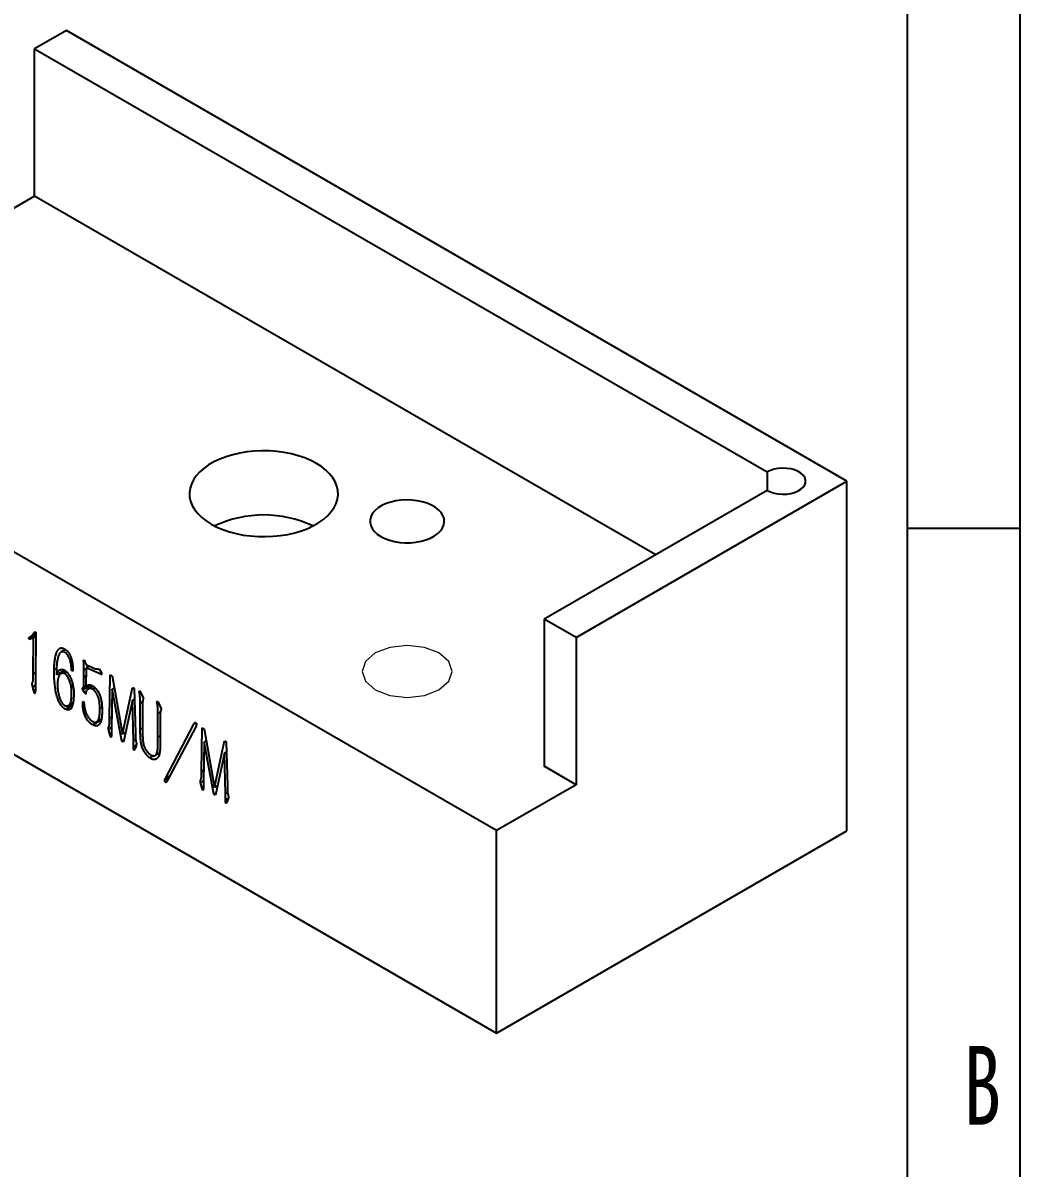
# Model space of a CAD drawing. Header units: millimetres. Extents: x 0 to 210, y 0 to 297.
# Drawn here: x 165.7 to 210, y 220.1 to 270.9 of the extents above; entities that cross this region are included whole.
import ezdxf

# ---------------------------------------------------------------- set-up
doc = ezdxf.new("R2010")
doc.units = ezdxf.units.MM
doc.layers.add('图框', color=7, linetype='Continuous')
doc.styles.add('SLDTEXTSTYLE5', font='TXT', dxfattribs={"width": 0.7})

msp = doc.modelspace()

# ---------------------------------------------------------------- linework, layer by layer
at = {"color": 7, "linetype": 'Continuous', "lineweight": 25}
for p, q in [((167.6638992, 270.6042501), (166.2496856, 269.787842)), ((202.3121315, 250.6022514), (167.6638992, 270.6042501)), ((166.2496856, 269.787842), (198.7765975, 251.0104554)), ((166.2496856, 263.2555155), (166.2496856, 269.787842)), ((166.2496856, 263.2555155), (152.10755, 255.0914344)), ((193.8259306, 247.3360881), (166.2496856, 263.2555155)), ((186.7557823, 235.0894356), (152.10755, 255.0914344)), ((198.7765975, 251.0104554), (198.7765975, 250.1940473)), ((198.7765975, 250.1940473), (188.8771026, 244.4791905)), ((190.2913162, 243.6627824), (202.3121315, 250.6022514)), ((202.3121315, 235.0879759), (202.3121315, 250.6022514)), ((152.10755, 246.1094855), (186.7557823, 226.1074867)), ((190.2913162, 243.6627824), (188.8771026, 244.4791905)), ((188.8771026, 244.4791905), (188.8771026, 237.946864)), ((166.3020074, 243.826024), (165.9994248, 243.6513468)), ((166.0136633, 243.5730956), (165.9994248, 243.6513468)), ((166.3018609, 243.7394685), (166.0136633, 243.5730956)), ((166.1987647, 243.6513655), (166.0136633, 243.5730956)), ((166.1956006, 242.0418594), (166.1987647, 243.6513655)), ((166.3018125, 243.7108537), (166.1987647, 243.6513655)), ((166.2203862, 243.8526319), (166.2631019, 243.9187091)), ((166.2989748, 243.8980001), (166.2203862, 243.8526319)), ((166.2631019, 243.9187091), (166.3021261, 243.8961809)), ((166.3021261, 243.8961809), (166.2984347, 241.715157)), ((190.2913162, 243.6627824), (190.2913162, 237.1304559)), ((167.6200646, 243.1270258), (167.4345571, 243.0199346)), ((168.4257819, 242.6616949), (168.461642, 242.6574355)), ((168.4400205, 242.5262006), (168.4257819, 242.6616949)), ((168.4938016, 242.5572478), (168.4400205, 242.5262006)), ((168.5217604, 242.4997181), (168.5433819, 242.4543519)), ((167.5753854, 242.2046478), (167.2218321, 242.0005458)), ((167.2249962, 242.1588781), (167.2218321, 242.0005458)), ((167.6224846, 242.1718201), (167.4158261, 242.0525187)), ((167.4782363, 242.0885474), (167.4736862, 242.1459381)), ((167.6850192, 242.1200253), (167.5777962, 242.0581268)), ((167.951163, 242.2201383), (167.9015917, 242.1915214)), ((167.951163, 242.1629045), (167.9015917, 242.1915214)), ((167.951163, 242.2944419), (167.951163, 242.1629045)), ((168.4400205, 241.8971353), (168.443712, 242.2116683)), ((168.535999, 242.3106345), (168.5254519, 241.4818263)), ((168.6771796, 242.3921363), (168.535999, 242.3106345)), ((169.198356, 242.0348335), (168.535999, 242.3106345)), ((168.5860976, 242.4376093), (168.6609819, 242.3986422)), ((168.6609819, 242.3986422), (168.7996761, 242.3429346)), ((168.7996761, 242.3429346), (168.9172761, 242.2914877)), ((168.9847775, 242.273225), (169.0380403, 242.2674447)), ((169.080756, 242.2628815), (169.1129246, 242.2692787)), ((169.1129246, 242.2692787), (169.216286, 242.0902514)), ((169.2270115, 242.051376), (169.198356, 242.0348335)), ((169.583852, 240.0779469), (169.6086376, 242.0117312)), ((169.6086376, 242.0117312), (169.694069, 241.9624127)), ((166.2953375, 241.5531861), (166.1702876, 241.4809963)), ((166.2098391, 241.3101841), (166.1702876, 241.4809963)), ((167.9551361, 241.5361189), (167.8768061, 241.4908999)), ((168.5256702, 241.4989787), (168.3936133, 241.4227439)), ((168.7545497, 241.5440268), (168.4009963, 241.3399248)), ((168.4331649, 241.4614171), (168.4400205, 241.8971353)), ((168.5258732, 241.5149365), (168.4331649, 241.4614171)), ((168.6434023, 241.5499176), (168.5254519, 241.4818263)), ((168.8525656, 241.5023836), (168.6259194, 241.3715435)), ((168.8017368, 241.4730407), (168.7545497, 241.5440268)), ((169.694069, 241.9624127), (170.1602502, 239.3670294)), ((166.2888879, 241.355818), (166.2098391, 241.3101841)), ((166.2272418, 241.2465485), (166.2098391, 241.3101841)), ((166.2838026, 241.2792003), (166.2272418, 241.2465485)), ((166.2719553, 241.1980715), (166.2525548, 241.1868719)), ((168.3936133, 241.4227439), (168.4331649, 241.4614171)), ((168.4758806, 241.2272725), (168.4009963, 241.3399248)), ((168.5360039, 241.2619809), (168.4758806, 241.2272725)), ((168.535999, 241.2619893), (168.5291434, 241.2129667)), ((168.561312, 241.3052285), (168.535999, 241.2619893)), ((168.9576547, 241.4196001), (168.8492474, 241.357018)), ((169.701452, 241.374758), (169.6729748, 239.6154431)), ((169.7904, 241.4261066), (169.701452, 241.374758)), ((170.1317731, 239.0668048), (169.701452, 241.374758)), ((170.1602502, 239.3670294), (170.5984816, 241.4403064)), ((170.5984816, 241.4403064), (170.6802216, 241.3931189)), ((170.6802216, 241.3931189), (170.7297929, 239.4365053)), ((170.8980189, 241.2673872), (170.926496, 241.2923576)), ((170.9296487, 241.2856467), (170.8980189, 241.2673872)), ((170.9122574, 241.1933988), (170.8980189, 241.2673872)), ((170.926496, 241.2923576), (171.0831202, 240.9589617)), ((167.9233319, 240.6420155), (167.6347505, 240.475421)), ((167.7578688, 240.6429245), (167.9546788, 240.7565405)), ((167.9431843, 240.707674), (167.9080274, 240.7296092)), ((168.3973048, 240.7135995), (168.4009963, 240.8265636)), ((168.4469644, 240.7422674), (168.3973048, 240.7135995)), ((168.4009963, 240.8265636), (168.4400205, 240.8040354)), ((169.2442193, 240.5693271), (169.1556403, 240.5181915)), ((170.5984816, 240.8812726), (170.1998018, 239.0232699)), ((170.6918241, 240.9351581), (170.5984816, 240.8812726)), ((170.6411973, 239.0765961), (170.5984816, 240.8812726)), ((170.9444261, 239.5884633), (170.9444261, 240.7558574)), ((171.044096, 240.6447298), (171.044096, 239.5223995)), ((171.6848315, 240.8052534), (171.7170001, 240.8274838)), ((171.7183411, 240.824598), (171.6848315, 240.8052534)), ((171.6990701, 240.7312649), (171.6848315, 240.8052534)), ((171.7170001, 240.8274838), (171.8736243, 240.490434)), ((169.1922537, 239.9924141), (168.8387003, 239.7883121)), ((169.0027323, 239.9207907), (169.2126364, 240.0419658)), ((169.1922537, 239.9924141), (169.1606032, 240.0119277)), ((169.6813724, 240.1342443), (169.583852, 240.0779469)), ((171.7312387, 239.2365529), (171.7312387, 240.2931146)), ((171.8309086, 240.2148714), (171.8235257, 240.0260902)), ((171.8235257, 240.0260902), (171.8235257, 239.0480855)), ((169.67385, 239.6695115), (169.5337533, 239.5886354)), ((169.5980905, 239.3663676), (169.5337533, 239.5886354)), ((169.6729748, 239.6154431), (169.6655919, 239.3645471)), ((170.2895846, 239.4416925), (170.1602502, 239.3670294)), ((170.7297929, 239.4365053), (170.7334843, 239.2535104)), ((172.0655813, 237.4035867), (173.3291222, 239.8188774)), ((173.4040065, 239.7013534), (172.1436297, 237.3012872)), ((173.4129705, 239.867282), (173.3291222, 239.8188774)), ((173.4393393, 239.804577), (173.4040065, 239.7013534)), ((173.6676837, 237.720401), (173.6924693, 239.6541853)), ((173.6924693, 239.6541853), (173.7779007, 239.6048668)), ((173.7779007, 239.6048668), (174.2440819, 237.0094835)), ((169.6668129, 239.4060402), (169.5980905, 239.3663676)), ((169.6533817, 239.2545778), (169.6408062, 239.2473181)), ((170.2200822, 239.1177846), (170.1317731, 239.0668048)), ((170.1998018, 239.0232699), (170.1317731, 239.0668048)), ((170.6480529, 238.8138265), (170.6411973, 239.0765961)), ((173.7852837, 239.0172122), (173.7568065, 237.2578972)), ((173.8742317, 239.0685608), (173.7852837, 239.0172122)), ((174.2156048, 236.709259), (173.7852837, 239.0172122)), ((174.2440819, 237.0094835), (174.6823133, 239.0827605)), ((174.6823133, 239.0827605), (174.7640533, 239.0355731)), ((174.7640533, 239.0355731), (174.8136246, 237.0789594)), ((170.7628074, 238.8800729), (170.6480529, 238.8138265)), ((170.7059659, 238.7199851), (170.6517444, 238.6886837)), ((170.7551059, 238.8592048), (170.7155543, 238.7419745)), ((171.5897552, 238.4216485), (171.7978838, 238.5417986)), ((171.7878228, 238.4918696), (171.7465021, 238.5121365)), ((174.6823133, 238.5237267), (174.2836335, 236.665724)), ((174.7756558, 238.5776122), (174.6823133, 238.5237267)), ((174.725029, 236.7190503), (174.6823133, 238.5237267)), ((171.5255637, 238.4113466), (171.3678916, 238.3203245)), ((190.2913162, 237.1304559), (188.8771026, 237.946864)), ((172.208782, 237.425353), (172.0402683, 237.3280721)), ((172.0402683, 237.3280721), (172.0655813, 237.4035867)), ((172.2546777, 237.5127497), (172.0655813, 237.4035867)), ((173.7652041, 237.7766984), (173.6676837, 237.720401)), ((173.7576817, 237.3119656), (173.617585, 237.2310895)), ((173.6819222, 237.0088218), (173.617585, 237.2310895)), ((173.7506446, 237.0484943), (173.6819222, 237.0088218)), ((173.7372134, 236.8970319), (173.7246379, 236.8897723)), ((173.7568065, 237.2578972), (173.7494236, 237.0070012)), ((174.3734163, 237.0841466), (174.2440819, 237.0094835)), ((174.8136246, 237.0789594), (174.817316, 236.8959645)), ((190.2913162, 237.1304559), (186.7557823, 235.0894356)), ((174.3039139, 236.7602387), (174.2156048, 236.709259)), ((174.2836335, 236.665724), (174.2156048, 236.709259)), ((174.7318846, 236.4562807), (174.725029, 236.7190503)), ((174.8466391, 236.522527), (174.7318846, 236.4562807)), ((174.8389376, 236.5016589), (174.799386, 236.3844286)), ((174.7897976, 236.3624392), (174.7355761, 236.3311378)), ((186.7557823, 226.1074867), (186.7557823, 235.0894356)), ((186.7557823, 226.1074867), (202.3121315, 235.0879759))]:
    msp.add_line(p, q, dxfattribs=at)
at = {"color": 8, "linetype": 'Continuous', "lineweight": 25}
for p, q in [((166.2990887, 242.1016018), (166.1956006, 242.0418594)), ((167.2305783, 242.2972724), (167.1221621, 242.2346851)), ((168.5354132, 242.2646063), (168.443712, 242.2116683)), ((168.5314083, 241.9498924), (168.4400205, 241.8971353)), ((170.9600295, 241.220977), (170.9122574, 241.1933988)), ((171.0539342, 240.8190751), (170.9444261, 240.7558574)), ((171.7484622, 240.7597784), (171.6990701, 240.7312649)), ((171.8408628, 240.3563992), (171.7312387, 240.2931146)), ((171.044096, 239.6460015), (170.9444261, 239.5884633)), ((170.7394346, 239.1333073), (170.6411973, 239.0765961)), ((171.8235257, 239.289829), (171.7312387, 239.2365529)), ((174.8232663, 236.7757614), (174.725029, 236.7190503))]:
    msp.add_line(p, q, dxfattribs=at)
at = {"color": 7, "linetype": 'Continuous', "lineweight": 25, "flags": 128}
for points in [[(174.09326, 248.6975258), (174.3413036, 248.568156), (174.6107464, 248.4539366), (174.8988234, 248.3560395), (175.2025787, 248.2754693), (175.5188952, 248.2130527), (175.8445271, 248.1694304), (176.1761331, 248.1450497), (176.5103103, 248.1401611), (176.8436297, 248.1548145), (177.172671, 248.1888597), (177.4940577, 248.2419473), (177.804492, 248.3135325), (178.1007885, 248.4028809), (178.3799066, 248.5090754), (178.6389823, 248.6310266), (178.8753572, 248.7674829), (179.0866056, 248.9170441), (179.27056, 249.0781756), (179.4253326, 249.2492239), (179.5493353, 249.4284338), (179.6412956, 249.6139664), (179.70027, 249.8039179), (179.7256533, 249.9963391), (179.717185, 250.1892555), (179.6749519, 250.3806875), (179.5993876, 250.5686708), (179.4912673, 250.7512765), (179.3517005, 250.9266306), (179.1821193, 251.092934), (178.984264, 251.24848), (178.7601647, 251.3916725), (178.5121211, 251.5210423), (178.2426783, 251.6352617), (177.9546013, 251.7331588), (177.650846, 251.813729), (177.3345295, 251.8761456), (177.0088976, 251.9197679), (176.6772916, 251.9441486), (176.3431144, 251.9490372), (176.009795, 251.9343838), (175.6807537, 251.9003386), (175.359367, 251.847251), (175.0489327, 251.7756657), (174.7526362, 251.6863174), (174.4735181, 251.5801228), (174.2144424, 251.4581717), (173.9780675, 251.3217154), (173.7668191, 251.1721542), (173.5828648, 251.0110227), (173.4280921, 250.8399744), (173.3040894, 250.6607645), (173.2121291, 250.4752319), (173.1531547, 250.2852804), (173.1277714, 250.0928592), (173.1362397, 249.8999428), (173.1784728, 249.7085108), (173.2540371, 249.5205274), (173.3621575, 249.3379218), (173.5017242, 249.1625676), (173.6713054, 248.9962643), (173.8691607, 248.8407183), (174.09326, 248.6975258)], [(198.7765975, 250.1940473), (198.921621, 250.1247879), (199.0865564, 250.0724429), (199.2655611, 250.0388666), (199.4522936, 250.0252485), (199.6401388, 250.032071), (199.8224422, 250.0590925), (199.9927457, 250.1053556), (200.1450162, 250.1692215), (200.2738593, 250.2484277), (200.3747109, 250.3401682), (200.443998, 250.4411932), (200.4792663, 250.5479238), (200.4792663, 250.6565789), (200.443998, 250.7633095), (200.3747109, 250.8643345), (200.2738593, 250.9560751), (200.1450162, 251.0352813), (199.9927457, 251.0991472), (199.8224422, 251.1454103), (199.6401388, 251.1724317), (199.4522936, 251.1792542), (199.2655611, 251.1656361), (199.0865564, 251.1320598), (198.921621, 251.0797148), (198.7765975, 251.0104554)], [(181.6239472, 248.1464503), (181.8062573, 248.0555602), (182.0095485, 247.9809625), (182.229488, 247.9242472), (182.4613882, 247.886623), (182.7003065, 247.8688919), (182.9411509, 247.8714317), (183.1787881, 247.8941883), (183.4081533, 247.9366767), (183.624358, 247.9979913), (183.8227941, 248.0768253), (183.9992324, 248.1714986), (184.1499123, 248.2799932), (184.2716225, 248.3999969), (184.3617688, 248.5289519), (184.4184299, 248.6641098), (184.4403982, 248.80259), (184.4272054, 248.941441), (184.3791329, 249.0777034), (184.2972051, 249.208473), (184.1831682, 249.3309627), (184.0394526, 249.4425618), (183.8691215, 249.5408919), (183.6758052, 249.6238571), (183.4636238, 249.6896892), (183.2370996, 249.7369851), (183.0010607, 249.7647368), (182.7605377, 249.7723528), (182.520657, 249.7596708), (182.2865312, 249.726961), (182.0631503, 249.6749207), (181.8552754, 249.6046589), (181.6673368, 249.5176732), (181.5033402, 249.4158176), (181.3667808, 249.3012628), (181.2605693, 249.1764505), (181.1869692, 249.0440408), (181.1475494, 248.9068558), (181.1431498, 248.7678193), (181.1738644, 248.6298947), (181.2390385, 248.4960215), (181.3372829, 248.3690532), (181.4665039, 248.2516956), (181.6239472, 248.1464503)]]:
    msp.add_lwpolyline(points, dxfattribs=at)
at = {"color": 7, "linetype": 'Continuous', "lineweight": 18, "flags": 128}
msp.add_lwpolyline([(184.2048869, 242.9766882), (183.5560403, 243.2269687), (182.7906734, 243.3148555), (182.0253065, 243.2269687), (181.3764598, 242.9766882), (180.9429143, 242.602117), (180.7906734, 242.1602801), (180.9429143, 241.7184432), (181.3764598, 241.343872), (182.0253065, 241.0935915), (182.7906734, 241.0057047), (183.5560403, 241.0935915), (184.2048869, 241.343872), (184.6384325, 241.7184432), (184.7906734, 242.1602801), (184.6384325, 242.602117), (184.2048869, 242.9766882)], dxfattribs=at)
at = {"color": 7, "linetype": 'Continuous', "lineweight": 25}
msp.add_arc((176.4267124, 243.9597908), 5.1419898, 64.88519981, 115.11480019, dxfattribs=at)
for points, knots in [([(165.9994248, 243.6513468), (166.0144709, 243.6606142), (166.0426755, 243.6779864), (166.0803693, 243.7046825), (166.1113712, 243.7288378), (166.1436617, 243.759358), (166.1798146, 243.7996681), (166.2065124, 243.8345204), (166.2203862, 243.8526319)], [0, 0, 0, 0, 0.1795309137, 0.3365381032, 0.4680308961, 0.5762760266, 0.7798061165, 1, 1, 1, 1]), ([(167.1221621, 242.2346851), (167.1227966, 242.2633492), (167.1239905, 242.3172796), (167.1266925, 242.3924503), (167.1294835, 242.4570715), (167.1354555, 242.5296046), (167.1452946, 242.6170225), (167.1608092, 242.7219921), (167.1790117, 242.8257711), (167.1988554, 242.906215), (167.2179502, 242.9655278), (167.2358979, 243.0089695), (167.2584557, 243.0510404), (167.2829618, 243.0935987), (167.310947, 243.131313), (167.3417639, 243.1619621), (167.3750269, 243.183657), (167.410633, 243.1977231), (167.4508241, 243.2006771), (167.4956765, 243.1932674), (167.5458443, 243.1738819), (167.5807572, 243.153762), (167.5988904, 243.143312)], [0, 0, 0, 0, 0.0605814262, 0.1139819893, 0.1602112649, 0.198896638, 0.2731169913, 0.3558302626, 0.43946636, 0.5154714125, 0.5532396233, 0.5931907123, 0.6356339582, 0.6803307357, 0.725359301, 0.7665219732, 0.8054683857, 0.8421771033, 0.8782103091, 0.9159832679, 0.9563629906, 1, 1, 1, 1]), ([(167.9015917, 242.1915214), (167.8982036, 242.2180063), (167.8914999, 242.270408), (167.8853256, 242.3481336), (167.8777958, 242.429541), (167.8649033, 242.5185205), (167.8446186, 242.6150012), (167.8160865, 242.6988639), (167.7890951, 242.7649421), (167.7660846, 242.8119941), (167.7396858, 242.8555199), (167.71147, 242.8956214), (167.6810852, 242.9315728), (167.6492296, 242.9632475), (167.6154219, 242.9887077), (167.5810116, 243.008198), (167.5475077, 243.0230334), (167.516387, 243.0316288), (167.488326, 243.0351435), (167.4622783, 243.0333842), (167.4383771, 243.0228934), (167.4134467, 243.0068477), (167.3884376, 242.981609), (167.3622602, 242.9498577), (167.3368895, 242.9097669), (167.3145058, 242.8603798), (167.2945175, 242.8029088), (167.2713043, 242.7143253), (167.2497795, 242.5898147), (167.2368703, 242.4571657), (167.2307667, 242.3506554), (167.2277374, 242.2786985), (167.2252537, 242.2161977), (167.2250771, 242.1769), (167.2249962, 242.1588781)], [0, 0, 0, 0, 0.0366443306, 0.0725027817, 0.109917687, 0.1510444103, 0.1947427008, 0.2392255322, 0.2611663745, 0.2822649457, 0.3023972495, 0.3223504766, 0.3416452708, 0.3606872838, 0.3797951537, 0.3995654131, 0.4191830393, 0.4371285226, 0.454205465, 0.4704420364, 0.4876628698, 0.5082185937, 0.5321825445, 0.5599357586, 0.5904897958, 0.6236478967, 0.6593596612, 0.6977966449, 0.7791666314, 0.8644461895, 0.9055729128, 0.941862922, 0.973338422, 1, 1, 1, 1]), ([(167.5485112, 243.0857189), (167.5495977, 243.0927491), (167.5537178, 243.1194094), (167.5640462, 243.1405088), (167.5716511, 243.1560444)], [0, 0, 0, 0, 0.2636952962, 1, 1, 1, 1]), ([(167.5988904, 243.143312), (167.6172689, 243.1309454), (167.6519993, 243.1075759), (167.6998703, 243.0648881), (167.7409915, 243.0211619), (167.7735453, 242.9740363), (167.7990926, 242.9280446), (167.8226998, 242.8860371), (167.8412688, 242.8465603), (167.8574194, 242.8090284), (167.8707759, 242.7699987), (167.8841546, 242.7268582), (167.8965296, 242.678034), (167.9085594, 242.625507), (167.9197887, 242.5731278), (167.9293526, 242.5249857), (167.9367566, 242.4831417), (167.9442507, 242.4334955), (167.9504623, 242.3703795), (167.9509161, 242.3212034), (167.951163, 242.2944419)], [0, 0, 0, 0, 0.0754470427, 0.1425739619, 0.2025760302, 0.2572045905, 0.3081637136, 0.3550903982, 0.3967461697, 0.435327308, 0.4749707547, 0.5204872654, 0.5724555781, 0.6312686764, 0.6896741454, 0.7417622469, 0.7875688014, 0.8264382881, 0.905548121, 1, 1, 1, 1]), ([(168.443712, 242.2116683), (168.4437124, 242.2234415), (168.4437133, 242.2488147), (168.4437055, 242.289417), (168.4437406, 242.3350702), (168.4435948, 242.3834626), (168.4440993, 242.4296734), (168.4426681, 242.4700653), (168.4420173, 242.5009351), (168.4406085, 242.5187609), (168.4400205, 242.5262006)], [0, 0, 0, 0, 0.1130164931, 0.2435700282, 0.3897120451, 0.5514425438, 0.7073273618, 0.8359913704, 0.9315503214, 1, 1, 1, 1]), ([(168.461642, 242.6574355), (168.4668651, 242.6391882), (168.4756469, 242.6085083), (168.4879786, 242.567186), (168.5035252, 242.5324988), (168.5154258, 242.5111056), (168.5217604, 242.4997181)], [0, 0, 0, 0, 0.34482037, 0.5797578424, 0.7763067281, 1, 1, 1, 1]), ([(166.1702876, 241.4809963), (166.1655264, 241.4976682), (166.1572327, 241.5267098), (166.1488662, 241.5634489), (166.1425191, 241.5874884), (166.1408321, 241.6049774), (166.1489584, 241.6157773), (166.1549432, 241.6361742), (166.1641522, 241.6613032), (166.1728486, 241.6922164), (166.1805296, 241.726608), (166.1874488, 241.7645635), (166.1913701, 241.8095634), (166.1932937, 241.8535798), (166.1947699, 241.8961752), (166.1950381, 241.9378484), (166.1957779, 241.986947), (166.1956623, 242.0227422), (166.1956006, 242.0418594)], [0, 0, 0, 0, 0.0762724811, 0.132862725, 0.1695219286, 0.1871371135, 0.2149891664, 0.2578512575, 0.3144415014, 0.378948551, 0.4479515891, 0.5173412019, 0.5963898835, 0.6896293741, 0.7475926645, 0.8179394206, 0.9027664682, 1, 1, 1, 1]), ([(167.6347505, 240.475421), (167.6169836, 240.4839576), (167.5815607, 240.5009776), (167.5368218, 240.5361894), (167.5009445, 240.5713642), (167.4718705, 240.6054329), (167.4395599, 240.6450243), (167.4058942, 240.6918017), (167.371689, 240.7433518), (167.3410814, 240.8003135), (167.3128765, 240.8604603), (167.2803573, 240.9456081), (167.246156, 241.0534222), (167.2144252, 241.1631809), (167.1939993, 241.255883), (167.1801499, 241.3363466), (167.1670532, 241.428024), (167.1557391, 241.5262459), (167.1457572, 241.6226056), (167.1374133, 241.708657), (167.1303561, 241.7802784), (167.1239352, 241.8557787), (167.119456, 241.9381721), (167.1180081, 242.0330774), (167.1193945, 242.1313551), (167.1212038, 242.1989059), (167.1221621, 242.2346851)], [0, 0, 0, 0, 0.0353424998, 0.0704646544, 0.0893749581, 0.1107980772, 0.135388309, 0.1630306982, 0.1925778133, 0.2225195102, 0.2537796182, 0.2865238921, 0.3536324173, 0.4199308306, 0.4560009181, 0.4986670151, 0.5477043329, 0.6031855759, 0.6581776758, 0.7050166418, 0.7440932433, 0.7753709456, 0.8293307017, 0.881788936, 0.9373879445, 1, 1, 1, 1]), ([(167.2218321, 242.0005458), (167.2306351, 242.0241477), (167.2465468, 242.0668084), (167.2709774, 242.1242365), (167.2986407, 242.1689224), (167.3308891, 242.2063937), (167.3726208, 242.2340688), (167.4152521, 242.2472792), (167.4553384, 242.25028), (167.4909364, 242.2447118), (167.5310173, 242.2319229), (167.5592934, 242.2187771), (167.5741047, 242.2118912)], [0, 0, 0, 0, 0.1463710204, 0.2645675197, 0.3693667506, 0.4755032446, 0.5874045908, 0.7078730407, 0.7725382873, 0.8423483439, 0.9174203962, 1, 1, 1, 1]), ([(167.5777962, 242.0581268), (167.5655746, 242.0629987), (167.5409652, 242.0728089), (167.5055091, 242.0782757), (167.4715241, 242.0761026), (167.4303488, 242.0621349), (167.3852715, 242.0353564), (167.3504227, 241.9945473), (167.3299026, 241.9527573), (167.3152024, 241.9153616), (167.3021945, 241.8698647), (167.2901105, 241.8177732), (167.2801958, 241.7584504), (167.2727735, 241.6926258), (167.2687062, 241.6199421), (167.26805, 241.5687033), (167.2677119, 241.5423007)], [0, 0, 0, 0, 0.0502509555, 0.1011852845, 0.1527641561, 0.2078764149, 0.3146668152, 0.4129267658, 0.4632133838, 0.5211793106, 0.5852759297, 0.6573186139, 0.7350946515, 0.8180058709, 0.9062209105, 1, 1, 1, 1]), ([(167.5741047, 242.2118912), (167.5955027, 242.1985935), (167.6361956, 242.1733051), (167.6947787, 242.1192611), (167.749545, 242.0521556), (167.7917313, 241.9844078), (167.8257869, 241.9219229), (167.8508709, 241.868227), (167.8753484, 241.8097384), (167.9068114, 241.7251072), (167.9407388, 241.6148738), (167.9652533, 241.5038591), (167.9779873, 241.4144382), (167.9862906, 241.3434923), (167.9906877, 241.2703531), (167.9932499, 241.1701722), (167.9919941, 241.0477047), (167.9861766, 240.9531492), (167.9833317, 240.9069084)], [0, 0, 0, 0, 0.0568217948, 0.1080593749, 0.1610619649, 0.2227891074, 0.2575761585, 0.2950166431, 0.3350030982, 0.3787785545, 0.4695439828, 0.5621157701, 0.610673513, 0.6617033449, 0.716155201, 0.7737503774, 0.8893563997, 1, 1, 1, 1]), ([(167.8768061, 241.4908999), (167.8671434, 241.53399), (167.8479437, 241.6196095), (167.8112985, 241.7274728), (167.7772981, 241.8090263), (167.7521657, 241.8639229), (167.7240953, 241.9112536), (167.6961726, 241.9524723), (167.6669913, 241.9868456), (167.6380478, 242.0171664), (167.6078631, 242.0404748), (167.5878273, 242.0522377), (167.5777962, 242.0581268)], [0, 0, 0, 0, 0.2076888393, 0.4126750173, 0.50961351335, 0.59739770473, 0.67594537193, 0.74755322395, 0.81365470569, 0.87714463981, 0.93849185509, 1, 1, 1, 1]), ([(168.5433819, 242.4543519), (168.5516738, 242.4505748), (168.5660407, 242.4440305), (168.5801371, 242.4395175), (168.5860976, 242.4376093)], [0, 0, 0, 0, 0.577156903, 1, 1, 1, 1]), ([(168.9172761, 242.2914877), (168.9282622, 242.2871966), (168.9513511, 242.2781781), (168.9732818, 242.2749284), (168.9847775, 242.273225)], [0, 0, 0, 0, 0.4758157777, 1, 1, 1, 1]), ([(169.0380403, 242.2674447), (169.0435208, 242.2666295), (169.0531362, 242.2651992), (169.065404, 242.2645968), (169.0742378, 242.26364), (169.0789976, 242.2630861), (169.080756, 242.2628815)], [0, 0, 0, 0, 0.3800052952, 0.666709348, 0.8768774777, 1, 1, 1, 1]), ([(169.216286, 242.0902514), (169.2201595, 242.0820399), (169.2269408, 242.0676642), (169.2294518, 242.0482987), (169.2261406, 242.0371916), (169.2223636, 242.0279145), (169.2116929, 242.027172), (169.203351, 242.0319641), (169.198356, 242.0348335)], [0, 0, 0, 0, 0.2421407192, 0.42391408, 0.5676763954, 0.686808027, 0.812462253, 1, 1, 1, 1]), ([(166.2984347, 241.715157), (166.2980141, 241.6957111), (166.2972078, 241.6584258), (166.2971424, 241.6044519), (166.2956041, 241.5564374), (166.2954816, 241.5126447), (166.2943378, 241.4745379), (166.2930151, 241.4416228), (166.2928894, 241.4130417), (166.2905498, 241.3695458), (166.2877618, 241.3094946), (166.2808477, 241.2499765), (166.2753435, 241.2079008), (166.2697481, 241.1905309), (166.2626593, 241.1783238), (166.2555847, 241.1843087), (166.2525548, 241.1868719)], [0, 0, 0, 0, 0.1035990043, 0.1986395609, 0.2840905735, 0.360979878, 0.429352696, 0.4881207336, 0.5383188809, 0.580017961, 0.7244914899, 0.8621057041, 0.9195094817, 0.9600297953, 0.9828817993, 1, 1, 1, 1]), ([(167.2677119, 241.5423007), (167.2687781, 241.5051057), (167.2709664, 241.4287694), (167.2842632, 241.3072341), (167.307382, 241.1783724), (167.3350091, 241.0677667), (167.3624152, 240.9795972), (167.3870354, 240.916524), (167.413728, 240.856594), (167.4442554, 240.8007408), (167.4778262, 240.7488955), (167.5166203, 240.7060546), (167.5586206, 240.6697608), (167.5875792, 240.6542628), (167.6025819, 240.6462338)], [0, 0, 0, 0, 0.124056225, 0.2546035711, 0.3888495497, 0.5255507472, 0.5927160765, 0.656237715, 0.7169718952, 0.775916588, 0.832247141, 0.887055714, 0.9414869355, 1, 1, 1, 1]), ([(167.6025819, 240.6462338), (167.6155202, 240.6401809), (167.6414528, 240.6280489), (167.6791114, 240.621942), (167.7153182, 240.6244275), (167.7492976, 240.6367552), (167.7801662, 240.6566694), (167.8076402, 240.6826308), (167.8298434, 240.7157952), (167.8530491, 240.7700153), (167.8744561, 240.8503454), (167.8862309, 240.9630762), (167.8934797, 241.0839373), (167.8990695, 241.2095687), (167.8978035, 241.3438577), (167.8839242, 241.4410527), (167.8768061, 241.4908999)], [0, 0, 0, 0, 0.0387458311, 0.0776590162, 0.1186216475, 0.1623940456, 0.2081433308, 0.2528409082, 0.2980429335, 0.3440363612, 0.4409819081, 0.5454734484, 0.6551350971, 0.7656657743, 0.8798196712, 1, 1, 1, 1]), ([(168.5254519, 241.4818263), (168.5389306, 241.4929705), (168.563794, 241.5135275), (168.6007467, 241.5421989), (168.6436905, 241.5598868), (168.6877751, 241.5618652), (168.7291104, 241.5574589), (168.7657341, 241.5462205), (168.8061918, 241.5290944), (168.8344617, 241.5132726), (168.8492474, 241.5049975)], [0, 0, 0, 0, 0.16367972, 0.3019289019, 0.4385332365, 0.5969349756, 0.685799532, 0.782136193, 0.8860532393, 1, 1, 1, 1]), ([(168.8492474, 241.5049975), (168.8638697, 241.4954621), (168.8915086, 241.4774384), (168.9300452, 241.4473264), (168.9635069, 241.4169342), (169.0016933, 241.3721922), (169.0463103, 241.3071354), (169.0883703, 241.2348165), (169.1211076, 241.1693696), (169.1452438, 241.1154394), (169.1653106, 241.0581019), (169.184455, 240.9977979), (169.2015101, 240.9339195), (169.2155913, 240.8665051), (169.2271039, 240.7953588), (169.2389324, 240.6935514), (169.2493893, 240.5589565), (169.2508549, 240.4525004), (169.2516188, 240.3970156)], [0, 0, 0, 0, 0.0461161681, 0.0871685569, 0.1230705918, 0.1552586232, 0.2218119836, 0.2989365773, 0.3410468203, 0.385273103, 0.4315849394, 0.4806604065, 0.5325029543, 0.5882487615, 0.6481864336, 0.7120005624, 0.8498952255, 1, 1, 1, 1]), ([(166.2525548, 241.1868719), (166.2518544, 241.1878884), (166.2488565, 241.1922395), (166.2417073, 241.2019131), (166.2332125, 241.2216846), (166.2294941, 241.2371695), (166.2272418, 241.2465485)], [0, 0, 0, 0, 0.0553162664, 0.2367671115, 0.537720138, 1, 1, 1, 1]), ([(168.4009963, 241.3399248), (168.3945779, 241.3503711), (168.3846146, 241.3665871), (168.3736684, 241.3927261), (168.381813, 241.4089613), (168.3890509, 241.417415), (168.3936133, 241.4227439)], [0, 0, 0, 0, 0.3257790938, 0.5057075932, 0.688422248, 1, 1, 1, 1]), ([(168.5291434, 241.2129667), (168.5287381, 241.2059236), (168.5280267, 241.193559), (168.5256281, 241.1779249), (168.5241717, 241.1682753), (168.5229384, 241.1594887), (168.514802, 241.1653389), (168.5069087, 241.1784373), (168.4928182, 241.1996953), (168.4821373, 241.2170855), (168.4758806, 241.2272725)], [0, 0, 0, 0, 0.1771701693, 0.3110340715, 0.405371972, 0.4581939109, 0.4974290622, 0.59673547, 0.7637731076, 1, 1, 1, 1]), ([(168.8492474, 241.357018), (168.8365654, 241.3638909), (168.8119127, 241.3772513), (168.7760075, 241.3906181), (168.7427456, 241.3969377), (168.7029235, 241.3973256), (168.6592908, 241.3891709), (168.6168846, 241.3679777), (168.5836731, 241.3408774), (168.5684624, 241.316628), (168.561312, 241.3052285)], [0, 0, 0, 0, 0.105043488, 0.2041948336, 0.3009305288, 0.3947486726, 0.5713029974, 0.7321074423, 0.8740657068, 1, 1, 1, 1]), ([(169.1556403, 240.5181915), (169.1544574, 240.5450807), (169.152198, 240.5964386), (169.1454568, 240.6717399), (169.138549, 240.7400202), (169.126616, 240.8220831), (169.1072603, 240.9192323), (169.0795483, 241.0149913), (169.052731, 241.0880591), (169.0307534, 241.1389505), (169.0056234, 241.1860922), (168.9782327, 241.229511), (168.9485005, 241.2686835), (168.9171864, 241.3035442), (168.8838322, 241.3334403), (168.8609039, 241.3490713), (168.8492474, 241.357018)], [0, 0, 0, 0, 0.0959597373, 0.1832818026, 0.2626646949, 0.3328564313, 0.4627020059, 0.5869239408, 0.6460593215, 0.7016586842, 0.754252071, 0.8053085037, 0.854735667, 0.9029090181, 0.9506397961, 1, 1, 1, 1]), ([(170.9444261, 240.7558574), (170.9443715, 240.7871593), (170.9442686, 240.8461501), (170.9396002, 240.9328992), (170.9336947, 241.0124148), (170.9281698, 241.0746902), (170.9228759, 241.1204667), (170.9201783, 241.1487668), (170.9163651, 241.1726673), (170.9135266, 241.1869936), (170.9122574, 241.1933988)], [0, 0, 0, 0, 0.2225947378, 0.4194951099, 0.5994159073, 0.7666838434, 0.8425172659, 0.9066989348, 0.9582861715, 1, 1, 1, 1]), ([(171.0831202, 240.9589617), (171.080056, 240.946897), (171.0744127, 240.9246781), (171.0645973, 240.893249), (171.0575242, 240.8569508), (171.0513221, 240.8213983), (171.0472863, 240.7834407), (171.0453609, 240.7447114), (171.0445029, 240.6974806), (171.0442379, 240.6631204), (171.044096, 240.6447298)], [0, 0, 0, 0, 0.1254680343, 0.231067631, 0.3405719673, 0.4871926401, 0.5805596671, 0.6967185387, 0.8376748318, 1, 1, 1, 1]), ([(167.9833317, 240.9069084), (167.9800082, 240.8840226), (167.9731155, 240.8365578), (167.9585104, 240.7656323), (167.9405944, 240.6916826), (167.9200115, 240.6174277), (167.8961793, 240.5493987), (167.8646496, 240.4979022), (167.8265174, 240.4651977), (167.7824579, 240.4529093), (167.7389449, 240.4531708), (167.7000288, 240.4563928), (167.6661552, 240.4620598), (167.6444864, 240.4712788), (167.6347505, 240.475421)], [0, 0, 0, 0, 0.0925180878, 0.1918804648, 0.2989685859, 0.4124549615, 0.5213400887, 0.6164254603, 0.700936669, 0.7778682285, 0.8478224864, 0.9071742265, 0.9582930089, 1, 1, 1, 1]), ([(168.8387003, 239.7883121), (168.8146153, 239.8017353), (168.7699446, 239.8266316), (168.7057398, 239.8725613), (168.6474976, 239.9305228), (168.592107, 239.9996679), (168.5403485, 240.0819086), (168.4957726, 240.1717764), (168.4602032, 240.261639), (168.4344386, 240.3488581), (168.4186721, 240.4360661), (168.4052258, 240.528871), (168.3962128, 240.6240655), (168.396948, 240.6843486), (168.3973048, 240.7135995)], [0, 0, 0, 0, 0.0865264135, 0.160481316, 0.2307921602, 0.3074847991, 0.389415321, 0.4765114771, 0.5622971479, 0.6393504023, 0.7188495894, 0.8112651674, 0.908421211, 1, 1, 1, 1]), ([(168.4400205, 240.8040354), (168.4416451, 240.7801469), (168.4448576, 240.7329077), (168.4520389, 240.6607489), (168.4637154, 240.5849826), (168.4779437, 240.5069325), (168.496658, 240.4302466), (168.5165894, 240.3579399), (168.5450923, 240.286151), (168.5797356, 240.2108068), (168.6243339, 240.1339754), (168.6687705, 240.0729277), (168.7094194, 240.029264), (168.7441534, 239.9981355), (168.783013, 239.9700255), (168.8102111, 239.9532835), (168.8244618, 239.9445114)], [0, 0, 0, 0, 0.0798752685, 0.1579520421, 0.2374945539, 0.3237356984, 0.4065695729, 0.477959426, 0.5486128317, 0.6291648774, 0.7143038626, 0.7990576544, 0.8435281479, 0.8910176809, 0.9428976671, 1, 1, 1, 1]), ([(168.8244618, 239.9445114), (168.8412065, 239.9349242), (168.8749933, 239.9155795), (168.9174487, 239.9027061), (168.9508746, 239.9017564), (168.9767815, 239.9083108), (169.0038436, 239.9200229), (169.0299763, 239.9395941), (169.0554439, 239.9634305), (169.0778936, 239.9927211), (169.0958424, 240.0278533), (169.1147655, 240.0824378), (169.1323465, 240.1610265), (169.1484653, 240.2659624), (169.1568595, 240.3859897), (169.1560563, 240.4730778), (169.1556403, 240.5181915)], [0, 0, 0, 0, 0.06067075063, 0.12241905332, 0.15638114428, 0.19443626168, 0.2378346846, 0.28663797081, 0.33857736135, 0.39011937618, 0.44208227757, 0.4953528695, 0.6069355975, 0.72778117683, 0.8589841748, 1, 1, 1, 1]), ([(171.7312387, 240.2931146), (171.7310301, 240.3249046), (171.7306462, 240.3834073), (171.7280527, 240.4671626), (171.7234297, 240.5444529), (171.7165969, 240.6073507), (171.7108185, 240.6550509), (171.7075759, 240.6851054), (171.7032108, 240.7100732), (171.7003204, 240.7248657), (171.6990701, 240.7312649)], [0, 0, 0, 0, 0.2250534744, 0.4141627535, 0.5848759096, 0.7564644613, 0.8366386159, 0.9037589927, 0.9583660194, 1, 1, 1, 1]), ([(171.8736243, 240.490434), (171.8693033, 240.479169), (171.8614181, 240.4586122), (171.8511981, 240.426476), (171.8441711, 240.3878251), (171.8369178, 240.3401369), (171.8315867, 240.2811943), (171.8311399, 240.2374877), (171.8309086, 240.2148714)], [0, 0, 0, 0, 0.14349492421, 0.26185732941, 0.3898632657, 0.56914359465, 0.777049407, 1, 1, 1, 1]), ([(169.2516188, 240.3970156), (169.2507659, 240.3729456), (169.2491161, 240.3263844), (169.2463, 240.2591324), (169.2414248, 240.1980003), (169.2339201, 240.1254361), (169.2222925, 240.0440614), (169.2018739, 239.9581531), (169.1737515, 239.8843659), (169.1361859, 239.8249884), (169.0936811, 239.7787203), (169.0481896, 239.7483963), (169.0012356, 239.7343507), (168.9512106, 239.737307), (168.8965964, 239.7572551), (168.8587732, 239.7775445), (168.8387003, 239.7883121)], [0, 0, 0, 0, 0.0681069884, 0.1317463227, 0.1910135583, 0.2459148152, 0.3461398194, 0.4376639949, 0.5239589056, 0.6105008574, 0.6916349117, 0.7620502574, 0.82357712, 0.8789658878, 0.9357670485, 1, 1, 1, 1]), ([(169.5337533, 239.5886354), (169.5320165, 239.5989261), (169.5286053, 239.6191372), (169.5292416, 239.6476885), (169.5359793, 239.6743529), (169.5460256, 239.7003422), (169.5562471, 239.7235524), (169.5635085, 239.7407218), (169.5676319, 239.7546157), (169.5692014, 239.7701412), (169.571602, 239.7902106), (169.5727588, 239.8147854), (169.5740742, 239.8392169), (169.5759708, 239.8597969), (169.5766959, 239.8756698), (169.5779645, 239.8862617), (169.5787395, 239.8955555), (169.579197, 239.9068714), (169.579571, 239.923316), (169.5810144, 239.9441683), (169.5810104, 239.971002), (169.5825887, 240.0017268), (169.5826353, 240.0384668), (169.583428, 240.0641875), (169.583852, 240.0779469)], [0, 0, 0, 0, 0.0539992784, 0.1060563135, 0.1630091792, 0.2328720843, 0.2988048646, 0.3419857056, 0.3635916086, 0.3951589383, 0.4359012437, 0.4869070377, 0.5390667495, 0.5796939867, 0.6110060508, 0.6319518353, 0.6447262092, 0.6667308354, 0.6979787572, 0.7396783088, 0.7905790985, 0.8507635129, 0.9201653985, 1, 1, 1, 1]), ([(171.3678916, 238.3203245), (171.3500206, 238.3336862), (171.313806, 238.360763), (171.2604013, 238.4125859), (171.2073516, 238.4734856), (171.1555249, 238.5424164), (171.1068761, 238.6171531), (171.0660528, 238.6964589), (171.0322608, 238.7779358), (171.0073303, 238.8616321), (170.9881974, 238.9471973), (170.9731413, 239.0351329), (170.9612859, 239.125703), (170.9522495, 239.2490262), (170.9460847, 239.4041128), (170.9449806, 239.5268318), (170.9444261, 239.5884633)], [0, 0, 0, 0, 0.0496810053, 0.1006757609, 0.1546029367, 0.2123600475, 0.2707692086, 0.3281270344, 0.3857723801, 0.4447807072, 0.506517788, 0.5710190736, 0.6382127693, 0.7087571208, 0.8537331933, 1, 1, 1, 1]), ([(171.044096, 239.5223995), (171.0442415, 239.4790752), (171.0445187, 239.3964708), (171.0481349, 239.2763845), (171.0544894, 239.1665098), (171.0623994, 239.0673474), (171.0737576, 238.9782017), (171.0908208, 238.8982411), (171.1108308, 238.8276073), (171.1383884, 238.7654754), (171.1688311, 238.7107173), (171.2013004, 238.6600827), (171.2359224, 238.6124879), (171.2729888, 238.5693789), (171.3105355, 238.5308859), (171.3474233, 238.4973724), (171.3831107, 238.4689165), (171.4065363, 238.4543981), (171.4179902, 238.4472993)], [0, 0, 0, 0, 0.1190544384, 0.2269962283, 0.3250362806, 0.4121286543, 0.4886695956, 0.5548486946, 0.6124604771, 0.6623764357, 0.7082484575, 0.7530490141, 0.7976959044, 0.8416908259, 0.8848686995, 0.9255584267, 0.9636017101, 1, 1, 1, 1]), ([(173.3291222, 239.8188774), (173.3324642, 239.8287897), (173.3384888, 239.846658), (173.3488396, 239.8684214), (173.3592549, 239.8824966), (173.3701407, 239.8900448), (173.3826078, 239.8890526), (173.3956419, 239.8836834), (173.4094715, 239.8721291), (173.4230477, 239.856989), (173.4347945, 239.8417246), (173.4434799, 239.8262669), (173.4445373, 239.812466), (173.4411153, 239.8072725), (173.4393393, 239.804577)], [0, 0, 0, 0, 0.1661828974, 0.2995710909, 0.4017865336, 0.478400247, 0.5438590324, 0.6066869488, 0.6784036869, 0.758436603, 0.8365675669, 0.8924089266, 0.9441586403, 1, 1, 1, 1]), ([(169.6408062, 239.2473181), (169.6383321, 239.249235), (169.6331531, 239.2532474), (169.6234204, 239.2639319), (169.6160384, 239.2873002), (169.6098468, 239.3118421), (169.6041754, 239.3355901), (169.6012424, 239.350378), (169.5986848, 239.3602276), (169.5982369, 239.364855), (169.5980905, 239.3663676)], [0, 0, 0, 0, 0.0772893363, 0.1617833011, 0.3145606274, 0.6014239296, 0.7653349326, 0.8832316836, 0.9618295175, 1, 1, 1, 1]), ([(169.6655919, 239.3645471), (169.6655054, 239.3460733), (169.6653506, 239.3130218), (169.6602371, 239.277933), (169.6551912, 239.257228), (169.6513122, 239.2488209), (169.6468147, 239.2435305), (169.642685, 239.2461338), (169.6408062, 239.2473181)], [0, 0, 0, 0, 0.3931127533, 0.7033178066, 0.8195720653, 0.9046184254, 0.9566089105, 1, 1, 1, 1]), ([(170.7334843, 239.2535104), (170.7336646, 239.2333089), (170.7339708, 239.1989936), (170.7363738, 239.1517722), (170.7418329, 239.1104424), (170.7487888, 239.0701288), (170.7580007, 239.0303319), (170.7675346, 238.9952095), (170.7772573, 238.9679248), (170.7824061, 238.9477736), (170.7799693, 238.9327448), (170.7758105, 238.9142782), (170.7660683, 238.8898371), (170.7590841, 238.8703212), (170.7551059, 238.8592048)], [0, 0, 0, 0, 0.15279435279, 0.25954483645, 0.34858903328, 0.44666761719, 0.54185093409, 0.62294616996, 0.68577742972, 0.72881753279, 0.75676358242, 0.81066043689, 0.89215108303, 1, 1, 1, 1]), ([(171.8235257, 239.0480855), (171.8235235, 239.022713), (171.8235194, 238.9744038), (171.8235469, 238.9059806), (171.8234607, 238.8455388), (171.8238116, 238.7746759), (171.8212652, 238.6900517), (171.811778, 238.5913213), (171.7962391, 238.494677), (171.7729113, 238.4229332), (171.7491707, 238.3711734), (171.7271138, 238.3360905), (171.6994988, 238.3065715), (171.6699975, 238.2786848), (171.6360621, 238.2587572), (171.5998627, 238.2456667), (171.5606709, 238.2428772), (171.5200901, 238.2480164), (171.4795065, 238.2602865), (171.4405299, 238.2759993), (171.4033142, 238.2949646), (171.3794781, 238.3120294), (171.3678916, 238.3203245)], [0, 0, 0, 0, 0.0592198356, 0.112754567, 0.1596566767, 0.2003999236, 0.2776748884, 0.3605488114, 0.4448312671, 0.5272434933, 0.5684250879, 0.6103948668, 0.6533634998, 0.697906895, 0.7417929088, 0.7829308788, 0.8232421475, 0.8623925058, 0.8999660798, 0.9354094359, 0.9686029858, 1, 1, 1, 1]), ([(171.4179902, 238.4472993), (171.4349607, 238.4376269), (171.4678175, 238.4189001), (171.5142693, 238.40707), (171.5564886, 238.4056136), (171.5912977, 238.420826), (171.6210637, 238.4432995), (171.6469781, 238.4702111), (171.667507, 238.5022267), (171.6883143, 238.5506042), (171.7064145, 238.6172208), (171.7208238, 238.7005121), (171.7293283, 238.7827282), (171.731357, 238.8453047), (171.7312181, 238.8892491), (171.7312464, 238.9186665), (171.731236, 238.9548046), (171.7312396, 238.9978364), (171.7312384, 239.0477725), (171.7312388, 239.1046095), (171.7312386, 239.1683483), (171.7312387, 239.213006), (171.7312387, 239.2365529)], [0, 0, 0, 0, 0.0507916422, 0.0983384819, 0.1437070306, 0.1898443856, 0.236268264, 0.280246389, 0.3235109359, 0.3657006832, 0.4491637143, 0.5308262131, 0.60790392, 0.6771699303, 0.6967193781, 0.7220808238, 0.753782631, 0.7907680727, 0.8340938758, 0.8837600404, 0.9387098395, 1, 1, 1, 1]), ([(170.6517444, 238.6886837), (170.6495207, 238.6949498), (170.6438622, 238.7108952), (170.6438177, 238.7376797), (170.6438631, 238.7734353), (170.6465421, 238.7992614), (170.6480529, 238.8138265)], [0, 0, 0, 0, 0.133342639, 0.3393153256, 0.6273959275, 1, 1, 1, 1]), ([(170.7155543, 238.7419745), (170.7112075, 238.7316742), (170.7035258, 238.7134716), (170.6929977, 238.6904913), (170.6856014, 238.6748656), (170.6786373, 238.6661327), (170.6711916, 238.6637055), (170.6622349, 238.6665467), (170.6553708, 238.6772977), (170.6530675, 238.6845296), (170.6517444, 238.6886837)], [0, 0, 0, 0, 0.2821428196, 0.4986024191, 0.6457166636, 0.7265413786, 0.8039717882, 0.8669646368, 0.9235832686, 1, 1, 1, 1]), ([(173.617585, 237.2310895), (173.6158482, 237.2413802), (173.612437, 237.2615914), (173.6130733, 237.2901427), (173.619811, 237.3168071), (173.6298574, 237.3427963), (173.6400788, 237.3660065), (173.6473402, 237.3831759), (173.6514636, 237.3970698), (173.6530331, 237.4125954), (173.6554338, 237.4326647), (173.6565905, 237.4572395), (173.6579059, 237.4816711), (173.6598026, 237.502251), (173.6605276, 237.518124), (173.6617962, 237.5287158), (173.6625713, 237.5380097), (173.6630287, 237.5493255), (173.6634027, 237.5657702), (173.6648461, 237.5866224), (173.6648421, 237.6134562), (173.6664204, 237.644181), (173.6664671, 237.680921), (173.6672597, 237.7066417), (173.6676837, 237.720401)], [0, 0, 0, 0, 0.0539992784, 0.1060563135, 0.1630091792, 0.2328720843, 0.2988048646, 0.3419857056, 0.3635916086, 0.3951589383, 0.4359012437, 0.4869070377, 0.5390667495, 0.5796939867, 0.6110060508, 0.6319518353, 0.6447262092, 0.6667308354, 0.6979787572, 0.7396783088, 0.7905790985, 0.8507635129, 0.9201653985, 1, 1, 1, 1]), ([(172.1436297, 237.3012872), (172.1395304, 237.2928313), (172.1319952, 237.2772882), (172.1197779, 237.2574582), (172.1074747, 237.2432428), (172.0948987, 237.23485), (172.0823385, 237.2321175), (172.069421, 237.2351998), (172.0562873, 237.2455955), (172.0452215, 237.26084), (172.0355515, 237.2783022), (172.0320887, 237.2966626), (172.0332739, 237.3141202), (172.0377892, 237.323127), (172.0402683, 237.3280721)], [0, 0, 0, 0, 0.1457624883, 0.2679346793, 0.3742567175, 0.4610803478, 0.529874593, 0.5894258127, 0.6479135322, 0.713244771, 0.7790069278, 0.8440493019, 0.914377509, 1, 1, 1, 1]), ([(173.7246379, 236.8897723), (173.7221638, 236.8916891), (173.7169848, 236.8957016), (173.7072521, 236.906386), (173.6998701, 236.9297544), (173.6936785, 236.9542963), (173.6880071, 236.9780442), (173.6850741, 236.9928322), (173.6825165, 237.0026817), (173.6820686, 237.0073091), (173.6819222, 237.0088218)], [0, 0, 0, 0, 0.0772893363, 0.1617833011, 0.3145606274, 0.6014239296, 0.7653349326, 0.8832316836, 0.9618295175, 1, 1, 1, 1]), ([(173.7494236, 237.0070012), (173.7493371, 236.9885274), (173.7491824, 236.955476), (173.7440688, 236.9203871), (173.7390229, 236.8996821), (173.7351439, 236.8912751), (173.7306464, 236.8859846), (173.7265167, 236.888588), (173.7246379, 236.8897723)], [0, 0, 0, 0, 0.3931127533, 0.7033178066, 0.8195720653, 0.9046184254, 0.9566089105, 1, 1, 1, 1]), ([(174.817316, 236.8959645), (174.8174963, 236.875763), (174.8178025, 236.8414477), (174.8202055, 236.7942263), (174.8256646, 236.7528965), (174.8326205, 236.7125829), (174.8418324, 236.672786), (174.8513663, 236.6376636), (174.861089, 236.610379), (174.8662378, 236.5902277), (174.863801, 236.575199), (174.8596422, 236.5567323), (174.8499, 236.5322912), (174.8429158, 236.5127753), (174.8389376, 236.5016589)], [0, 0, 0, 0, 0.1527943528, 0.2595448364, 0.3485890333, 0.4466676172, 0.5418509341, 0.62294617, 0.6857774297, 0.7288175328, 0.7567635824, 0.8106604369, 0.892151083, 1, 1, 1, 1]), ([(174.7355761, 236.3311378), (174.7333525, 236.337404), (174.7276939, 236.3533493), (174.7276494, 236.3801338), (174.7276949, 236.4158894), (174.7303738, 236.4417156), (174.7318846, 236.4562807)], [0, 0, 0, 0, 0.133342639, 0.3393153256, 0.6273959275, 1, 1, 1, 1]), ([(174.799386, 236.3844286), (174.7950392, 236.3741283), (174.7873575, 236.3559257), (174.7768294, 236.3329455), (174.7694331, 236.3173198), (174.762469, 236.3085868), (174.7550233, 236.3061596), (174.7460666, 236.3090009), (174.7392025, 236.3197519), (174.7368992, 236.3269838), (174.7355761, 236.3311378)], [0, 0, 0, 0, 0.2821428196, 0.4986024191, 0.6457166636, 0.7265413786, 0.8039717882, 0.8669646368, 0.9235832686, 1, 1, 1, 1])]:
    msp.add_open_spline(points, degree=3, knots=knots, dxfattribs=at)
at = {"layer": '图框'}
for p, q in [((210, 0), (210, 297)), ((210, 248.5), (205, 248.5))]:
    msp.add_line(p, q, dxfattribs=at)
at = {"layer": '图框', "lineweight": 25}
msp.add_line((205, 4.9729393), (205, 292), dxfattribs=at)

# ---------------------------------------------------------------- texts
at = {"layer": '图框', "insert": (208.3203125, 225.5357757), "char_height": 3.5, "attachment_point": 2, "style": 'SLDTEXTSTYLE5'}
msp.add_mtext('B', dxfattribs=at)

doc.saveas('drawing.dxf')
